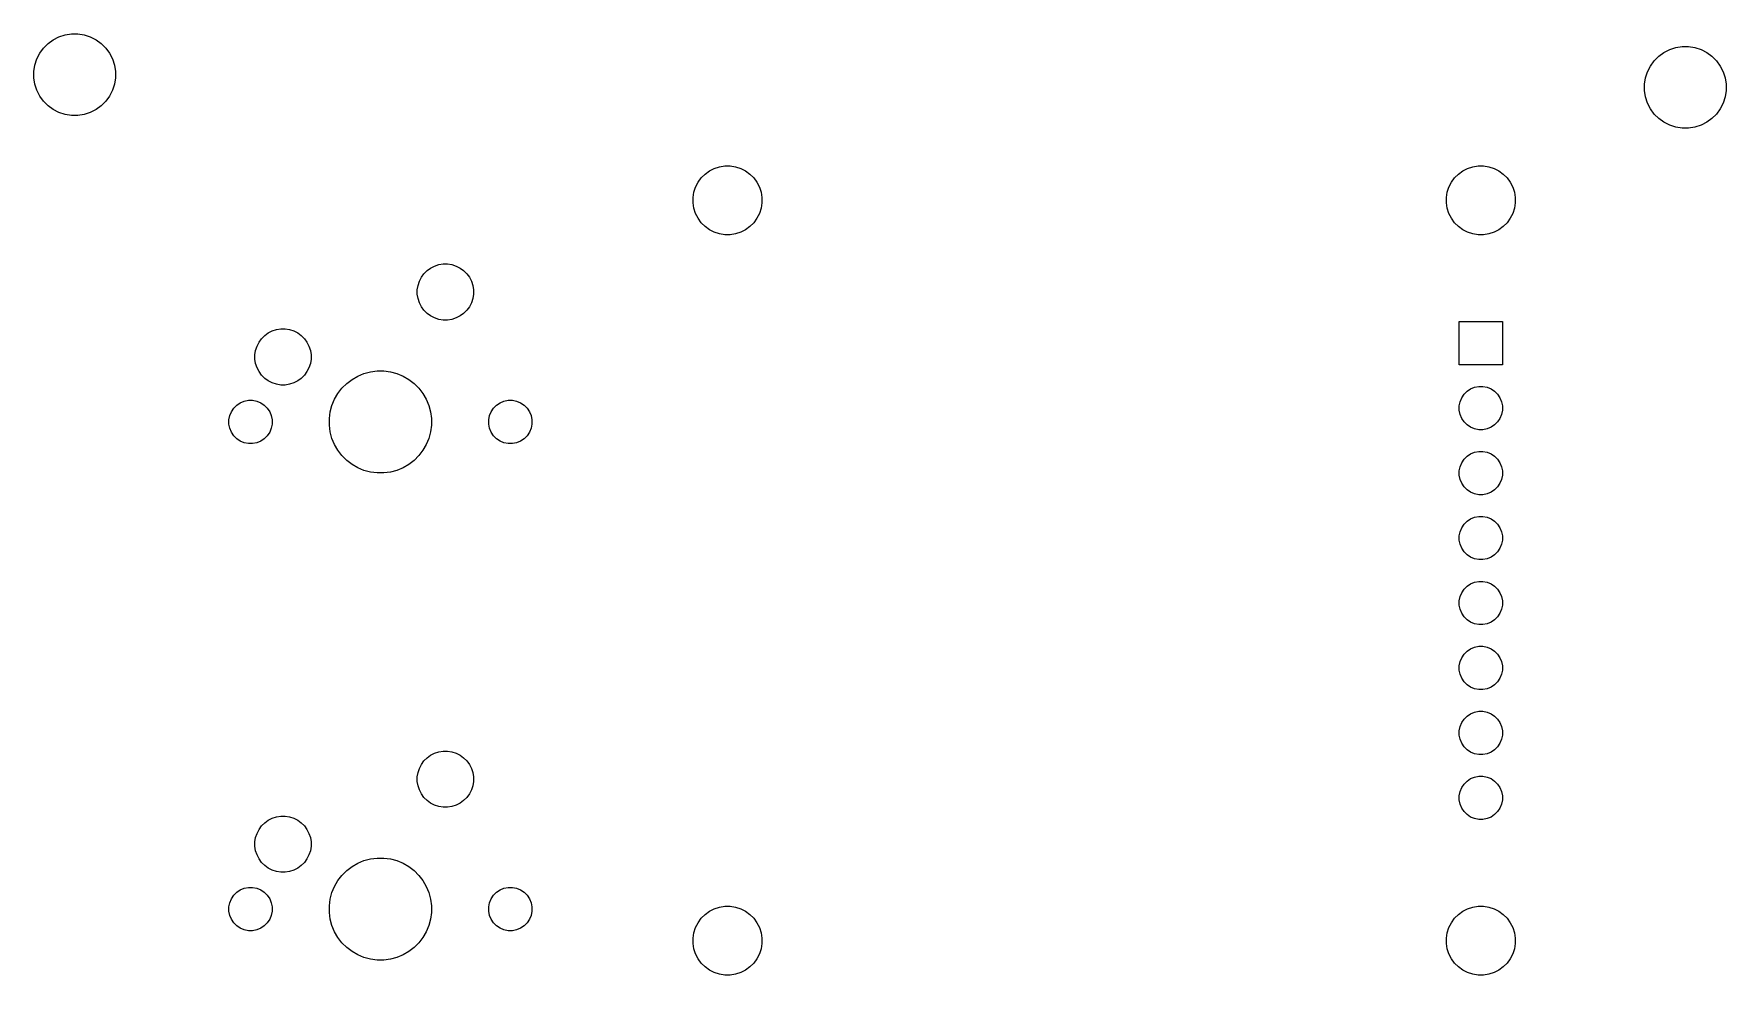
# Model space of a CAD drawing. Header units: millimetres. Extents: x 84.9 to 151.1, y -85.6 to -17.9.
# Drawn here: x 84.9 to 151.1, y -54.7 to -17.9 of the extents above; entities that cross this region are included whole.
import ezdxf

# ---------------------------------------------------------------- set-up
doc = ezdxf.new("R2010")
doc.units = ezdxf.units.MM
doc.layers.add('F.Mask', color=201, linetype='CONTINUOUS', true_color=0xd864ff)

msp = doc.modelspace()

# ---------------------------------------------------------------- linework, layer by layer
at = {"layer": 'F.Mask', "linetype": 'CONTINUOUS'}
for p, q in [((85.135776, -18.664002), (85.28335, -18.460883)), ((85.28335, -18.460883), (85.460883, -18.28335)), ((85.460883, -18.28335), (85.664002, -18.135776)), ((85.664002, -18.135776), (85.887707, -18.021793)), ((85.887707, -18.021793), (86.126487, -17.944208)), ((86.126487, -17.944208), (86.374465, -17.904932)), ((86.374465, -17.904932), (86.625535, -17.904932)), ((86.625535, -17.904932), (86.873513, -17.944208)), ((86.873513, -17.944208), (87.112293, -18.021793)), ((87.112293, -18.021793), (87.335998, -18.135776)), ((87.335998, -18.135776), (87.539117, -18.28335)), ((87.539117, -18.28335), (87.71665, -18.460883)), ((87.71665, -18.460883), (87.864224, -18.664002)), ((148.664002, -18.635776), (148.887707, -18.521793)), ((148.887707, -18.521793), (149.126487, -18.444208)), ((149.126487, -18.444208), (149.374465, -18.404932)), ((149.374465, -18.404932), (149.625535, -18.404932)), ((149.625535, -18.404932), (149.873513, -18.444208)), ((149.873513, -18.444208), (150.112293, -18.521793)), ((150.112293, -18.521793), (150.335998, -18.635776)), ((84.904932, -19.374465), (84.944208, -19.126487)), ((84.944208, -19.126487), (85.021793, -18.887707)), ((85.021793, -18.887707), (85.135776, -18.664002)), ((87.864224, -18.664002), (87.978207, -18.887707)), ((87.978207, -18.887707), (88.055792, -19.126487)), ((88.055792, -19.126487), (88.095068, -19.374465)), ((148.021793, -19.387707), (148.135776, -19.164002)), ((148.135776, -19.164002), (148.28335, -18.960883)), ((148.28335, -18.960883), (148.460883, -18.78335)), ((148.460883, -18.78335), (148.664002, -18.635776)), ((150.335998, -18.635776), (150.539117, -18.78335)), ((150.539117, -18.78335), (150.71665, -18.960883)), ((150.71665, -18.960883), (150.864224, -19.164002)), ((150.864224, -19.164002), (150.978207, -19.387707)), ((84.904932, -19.625535), (84.904932, -19.374465)), ((84.944208, -19.873513), (84.904932, -19.625535)), ((88.095068, -19.625535), (88.055792, -19.873513)), ((88.095068, -19.374465), (88.095068, -19.625535)), ((147.904932, -19.874465), (147.944208, -19.626487)), ((147.944208, -19.626487), (148.021793, -19.387707)), ((150.978207, -19.387707), (151.055792, -19.626487)), ((151.055792, -19.626487), (151.095068, -19.874465)), ((85.021793, -20.112293), (84.944208, -19.873513)), ((85.135776, -20.335998), (85.021793, -20.112293)), ((85.28335, -20.539117), (85.135776, -20.335998)), ((87.864224, -20.335998), (87.71665, -20.539117)), ((87.978207, -20.112293), (87.864224, -20.335998)), ((88.055792, -19.873513), (87.978207, -20.112293)), ((147.904932, -20.125535), (147.904932, -19.874465)), ((147.944208, -20.373513), (147.904932, -20.125535)), ((148.021793, -20.612293), (147.944208, -20.373513)), ((151.055792, -20.373513), (150.978207, -20.612293)), ((151.095068, -20.125535), (151.055792, -20.373513)), ((151.095068, -19.874465), (151.095068, -20.125535)), ((85.460883, -20.71665), (85.28335, -20.539117)), ((85.664002, -20.864224), (85.460883, -20.71665)), ((85.887707, -20.978207), (85.664002, -20.864224)), ((86.126487, -21.055792), (85.887707, -20.978207)), ((86.374465, -21.095068), (86.126487, -21.055792)), ((86.625535, -21.095068), (86.374465, -21.095068)), ((86.873513, -21.055792), (86.625535, -21.095068)), ((87.112293, -20.978207), (86.873513, -21.055792)), ((87.335998, -20.864224), (87.112293, -20.978207)), ((87.539117, -20.71665), (87.335998, -20.864224)), ((87.71665, -20.539117), (87.539117, -20.71665)), ((148.135776, -20.835998), (148.021793, -20.612293)), ((148.28335, -21.039117), (148.135776, -20.835998)), ((148.460883, -21.21665), (148.28335, -21.039117)), ((150.71665, -21.039117), (150.539117, -21.21665)), ((150.864224, -20.835998), (150.71665, -21.039117)), ((150.978207, -20.612293), (150.864224, -20.835998)), ((148.664002, -21.364224), (148.460883, -21.21665)), ((148.887707, -21.478207), (148.664002, -21.364224)), ((149.126487, -21.555792), (148.887707, -21.478207)), ((149.374465, -21.595068), (149.126487, -21.555792)), ((149.625535, -21.595068), (149.374465, -21.595068)), ((149.873513, -21.555792), (149.625535, -21.595068)), ((150.112293, -21.478207), (149.873513, -21.555792)), ((150.335998, -21.364224), (150.112293, -21.478207)), ((150.539117, -21.21665), (150.335998, -21.364224)), ((111.330627, -23.260936), (111.519377, -23.164763)), ((111.519377, -23.164763), (111.720849, -23.099301)), ((111.720849, -23.099301), (111.93008, -23.066162)), ((111.93008, -23.066162), (112.14192, -23.066162)), ((112.14192, -23.066162), (112.351151, -23.099301)), ((112.351151, -23.099301), (112.552623, -23.164763)), ((112.552623, -23.164763), (112.741373, -23.260936)), ((140.794627, -23.260936), (140.983377, -23.164763)), ((140.983377, -23.164763), (141.184849, -23.099301)), ((141.184849, -23.099301), (141.39408, -23.066162)), ((141.39408, -23.066162), (141.60592, -23.066162)), ((141.60592, -23.066162), (141.815151, -23.099301)), ((141.815151, -23.099301), (142.016623, -23.164763)), ((142.016623, -23.164763), (142.205373, -23.260936)), ((110.788763, -23.895377), (110.884936, -23.706627)), ((110.884936, -23.706627), (111.009452, -23.535245)), ((111.009452, -23.535245), (111.159245, -23.385452)), ((111.159245, -23.385452), (111.330627, -23.260936)), ((112.741373, -23.260936), (112.912755, -23.385452)), ((112.912755, -23.385452), (113.062548, -23.535245)), ((113.062548, -23.535245), (113.187064, -23.706627)), ((113.187064, -23.706627), (113.283237, -23.895377)), ((140.252763, -23.895377), (140.348936, -23.706627)), ((140.348936, -23.706627), (140.473452, -23.535245)), ((140.473452, -23.535245), (140.623245, -23.385452)), ((140.623245, -23.385452), (140.794627, -23.260936)), ((142.205373, -23.260936), (142.376755, -23.385452)), ((142.376755, -23.385452), (142.526548, -23.535245)), ((142.526548, -23.535245), (142.651064, -23.706627)), ((142.651064, -23.706627), (142.747237, -23.895377)), ((110.690162, -24.30608), (110.723301, -24.096849)), ((110.690162, -24.51792), (110.690162, -24.30608)), ((110.723301, -24.096849), (110.788763, -23.895377)), ((113.283237, -23.895377), (113.348699, -24.096849)), ((113.348699, -24.096849), (113.381838, -24.30608)), ((113.381838, -24.30608), (113.381838, -24.51792)), ((140.154162, -24.30608), (140.187301, -24.096849)), ((140.154162, -24.51792), (140.154162, -24.30608)), ((140.187301, -24.096849), (140.252763, -23.895377)), ((142.747237, -23.895377), (142.812699, -24.096849)), ((142.812699, -24.096849), (142.845838, -24.30608)), ((142.845838, -24.30608), (142.845838, -24.51792)), ((110.723301, -24.727151), (110.690162, -24.51792)), ((110.788763, -24.928623), (110.723301, -24.727151)), ((110.884936, -25.117373), (110.788763, -24.928623)), ((111.009452, -25.288755), (110.884936, -25.117373)), ((113.187064, -25.117373), (113.062548, -25.288755)), ((113.283237, -24.928623), (113.187064, -25.117373)), ((113.348699, -24.727151), (113.283237, -24.928623)), ((113.381838, -24.51792), (113.348699, -24.727151)), ((140.187301, -24.727151), (140.154162, -24.51792)), ((140.252763, -24.928623), (140.187301, -24.727151)), ((140.348936, -25.117373), (140.252763, -24.928623)), ((140.473452, -25.288755), (140.348936, -25.117373)), ((142.651064, -25.117373), (142.526548, -25.288755)), ((142.747237, -24.928623), (142.651064, -25.117373)), ((142.812699, -24.727151), (142.747237, -24.928623)), ((142.845838, -24.51792), (142.812699, -24.727151)), ((111.159245, -25.438548), (111.009452, -25.288755)), ((111.330627, -25.563064), (111.159245, -25.438548)), ((111.519377, -25.659237), (111.330627, -25.563064)), ((111.720849, -25.724699), (111.519377, -25.659237)), ((111.93008, -25.757838), (111.720849, -25.724699)), ((112.14192, -25.757838), (111.93008, -25.757838)), ((112.351151, -25.724699), (112.14192, -25.757838)), ((112.552623, -25.659237), (112.351151, -25.724699)), ((112.741373, -25.563064), (112.552623, -25.659237)), ((112.912755, -25.438548), (112.741373, -25.563064)), ((113.062548, -25.288755), (112.912755, -25.438548)), ((140.623245, -25.438548), (140.473452, -25.288755)), ((140.794627, -25.563064), (140.623245, -25.438548)), ((140.983377, -25.659237), (140.794627, -25.563064)), ((141.184849, -25.724699), (140.983377, -25.659237)), ((141.39408, -25.757838), (141.184849, -25.724699)), ((141.60592, -25.757838), (141.39408, -25.757838)), ((141.815151, -25.724699), (141.60592, -25.757838)), ((142.016623, -25.659237), (141.815151, -25.724699)), ((142.205373, -25.563064), (142.016623, -25.659237)), ((142.376755, -25.438548), (142.205373, -25.563064)), ((142.526548, -25.288755), (142.376755, -25.438548)), ((100.285607, -27.163553), (100.425252, -27.062096)), ((100.425252, -27.062096), (100.579048, -26.983733)), ((100.579048, -26.983733), (100.74321, -26.930393)), ((100.74321, -26.930393), (100.913695, -26.903391)), ((100.913695, -26.903391), (101.086305, -26.903391)), ((101.086305, -26.903391), (101.25679, -26.930393)), ((101.25679, -26.930393), (101.420952, -26.983733)), ((101.420952, -26.983733), (101.574748, -27.062096)), ((101.574748, -27.062096), (101.714393, -27.163553)), ((99.903391, -27.913695), (99.930393, -27.74321)), ((99.930393, -27.74321), (99.983733, -27.579048)), ((99.983733, -27.579048), (100.062096, -27.425252)), ((100.062096, -27.425252), (100.163553, -27.285607)), ((100.163553, -27.285607), (100.285607, -27.163553)), ((101.714393, -27.163553), (101.836447, -27.285607)), ((101.836447, -27.285607), (101.937904, -27.425252)), ((101.937904, -27.425252), (102.016267, -27.579048)), ((102.016267, -27.579048), (102.069607, -27.74321)), ((102.069607, -27.74321), (102.096609, -27.913695)), ((99.903391, -28.086305), (99.903391, -27.913695)), ((99.930393, -28.25679), (99.903391, -28.086305)), ((99.983733, -28.420952), (99.930393, -28.25679)), ((100.062096, -28.574748), (99.983733, -28.420952)), ((102.016267, -28.420952), (101.937904, -28.574748)), ((102.069607, -28.25679), (102.016267, -28.420952)), ((102.096609, -28.086305), (102.069607, -28.25679)), ((102.096609, -27.913695), (102.096609, -28.086305)), ((100.163553, -28.714393), (100.062096, -28.574748)), ((100.285607, -28.836447), (100.163553, -28.714393)), ((100.425252, -28.937904), (100.285607, -28.836447)), ((100.579048, -29.016267), (100.425252, -28.937904)), ((100.74321, -29.069607), (100.579048, -29.016267)), ((100.913695, -29.096609), (100.74321, -29.069607)), ((101.086305, -29.096609), (100.913695, -29.096609)), ((101.25679, -29.069607), (101.086305, -29.096609)), ((101.420952, -29.016267), (101.25679, -29.069607)), ((101.574748, -28.937904), (101.420952, -29.016267)), ((101.714393, -28.836447), (101.574748, -28.937904)), ((101.836447, -28.714393), (101.714393, -28.836447)), ((101.937904, -28.574748), (101.836447, -28.714393)), ((93.813553, -29.825607), (93.935607, -29.703553)), ((93.935607, -29.703553), (94.075252, -29.602096)), ((94.075252, -29.602096), (94.229048, -29.523733)), ((94.229048, -29.523733), (94.39321, -29.470393)), ((94.39321, -29.470393), (94.563695, -29.443391)), ((94.563695, -29.443391), (94.736305, -29.443391)), ((94.736305, -29.443391), (94.90679, -29.470393)), ((94.90679, -29.470393), (95.070952, -29.523733)), ((95.070952, -29.523733), (95.224748, -29.602096)), ((95.224748, -29.602096), (95.364393, -29.703553)), ((95.364393, -29.703553), (95.486447, -29.825607)), ((140.65, -30.85), (140.65, -29.15)), ((140.65, -29.15), (142.35, -29.15)), ((142.35, -29.15), (142.35, -30.85)), ((93.553391, -30.453695), (93.580393, -30.28321)), ((93.580393, -30.28321), (93.633733, -30.119048)), ((93.633733, -30.119048), (93.712096, -29.965252)), ((93.712096, -29.965252), (93.813553, -29.825607)), ((95.486447, -29.825607), (95.587904, -29.965252)), ((95.587904, -29.965252), (95.666267, -30.119048)), ((95.666267, -30.119048), (95.719607, -30.28321)), ((95.719607, -30.28321), (95.746609, -30.453695)), ((93.553391, -30.626305), (93.553391, -30.453695)), ((93.580393, -30.79679), (93.553391, -30.626305)), ((93.633733, -30.960952), (93.580393, -30.79679)), ((93.712096, -31.114748), (93.633733, -30.960952)), ((95.666267, -30.960952), (95.587904, -31.114748)), ((95.719607, -30.79679), (95.666267, -30.960952)), ((95.746609, -30.626305), (95.719607, -30.79679)), ((95.746609, -30.453695), (95.746609, -30.626305)), ((98.069819, -31.118429), (98.329194, -31.084282)), ((98.329194, -31.084282), (98.590806, -31.084282)), ((98.590806, -31.084282), (98.850181, -31.118429)), ((142.35, -30.85), (140.65, -30.85)), ((93.813553, -31.254393), (93.712096, -31.114748)), ((93.935607, -31.376447), (93.813553, -31.254393)), ((94.075252, -31.477904), (93.935607, -31.376447)), ((94.229048, -31.556267), (94.075252, -31.477904)), ((94.39321, -31.609607), (94.229048, -31.556267)), ((94.563695, -31.636609), (94.39321, -31.609607)), ((94.736305, -31.636609), (94.563695, -31.636609)), ((94.90679, -31.609607), (94.736305, -31.636609)), ((95.070952, -31.556267), (94.90679, -31.609607)), ((95.224748, -31.477904), (95.070952, -31.556267)), ((95.364393, -31.376447), (95.224748, -31.477904)), ((95.486447, -31.254393), (95.364393, -31.376447)), ((95.587904, -31.114748), (95.486447, -31.254393)), ((96.797061, -31.96886), (96.95632, -31.761308)), ((96.95632, -31.761308), (97.141308, -31.57632)), ((97.141308, -31.57632), (97.34886, -31.417061)), ((97.34886, -31.417061), (97.575423, -31.286255)), ((97.575423, -31.286255), (97.817121, -31.18614)), ((97.817121, -31.18614), (98.069819, -31.118429)), ((98.850181, -31.118429), (99.102879, -31.18614)), ((99.102879, -31.18614), (99.344577, -31.286255)), ((99.344577, -31.286255), (99.57114, -31.417061)), ((99.57114, -31.417061), (99.778692, -31.57632)), ((99.778692, -31.57632), (99.96368, -31.761308)), ((99.96368, -31.761308), (100.122939, -31.96886)), ((141.099313, -31.790367), (141.253258, -31.726601)), ((141.253258, -31.726601), (141.416685, -31.694093)), ((141.416685, -31.694093), (141.583315, -31.694093)), ((141.583315, -31.694093), (141.746742, -31.726601)), ((141.746742, -31.726601), (141.900687, -31.790367)), ((92.722941, -32.540766), (92.840766, -32.422941)), ((92.840766, -32.422941), (92.979313, -32.330367)), ((92.979313, -32.330367), (93.133258, -32.266601)), ((93.133258, -32.266601), (93.296685, -32.234093)), ((93.296685, -32.234093), (93.463315, -32.234093)), ((93.463315, -32.234093), (93.626742, -32.266601)), ((93.626742, -32.266601), (93.780687, -32.330367)), ((93.780687, -32.330367), (93.919234, -32.422941)), ((93.919234, -32.422941), (94.037059, -32.540766)), ((96.56614, -32.437121), (96.666255, -32.195423)), ((96.666255, -32.195423), (96.797061, -31.96886)), ((100.122939, -31.96886), (100.253745, -32.195423)), ((100.253745, -32.195423), (100.35386, -32.437121)), ((102.882941, -32.540766), (103.000766, -32.422941)), ((103.000766, -32.422941), (103.139313, -32.330367)), ((103.139313, -32.330367), (103.293258, -32.266601)), ((103.293258, -32.266601), (103.456685, -32.234093)), ((103.456685, -32.234093), (103.623315, -32.234093)), ((103.623315, -32.234093), (103.786742, -32.266601)), ((103.786742, -32.266601), (103.940687, -32.330367)), ((103.940687, -32.330367), (104.079234, -32.422941)), ((104.079234, -32.422941), (104.197059, -32.540766)), ((140.654093, -32.456685), (140.686601, -32.293258)), ((140.686601, -32.293258), (140.750367, -32.139313)), ((140.750367, -32.139313), (140.842941, -32.000766)), ((140.842941, -32.000766), (140.960766, -31.882941)), ((140.960766, -31.882941), (141.099313, -31.790367)), ((141.900687, -31.790367), (142.039234, -31.882941)), ((142.039234, -31.882941), (142.157059, -32.000766)), ((142.157059, -32.000766), (142.249633, -32.139313)), ((142.249633, -32.139313), (142.313399, -32.293258)), ((142.313399, -32.293258), (142.345907, -32.456685)), ((92.534093, -32.996685), (92.566601, -32.833258)), ((92.534093, -33.163315), (92.534093, -32.996685)), ((92.566601, -32.833258), (92.630367, -32.679313)), ((92.630367, -32.679313), (92.722941, -32.540766)), ((94.037059, -32.540766), (94.129633, -32.679313)), ((94.129633, -32.679313), (94.193399, -32.833258)), ((94.193399, -32.833258), (94.225907, -32.996685)), ((94.225907, -32.996685), (94.225907, -33.163315)), ((96.464282, -32.949194), (96.498429, -32.689819)), ((96.464282, -33.210806), (96.464282, -32.949194)), ((96.498429, -32.689819), (96.56614, -32.437121)), ((100.35386, -32.437121), (100.421571, -32.689819)), ((100.421571, -32.689819), (100.455718, -32.949194)), ((100.455718, -32.949194), (100.455718, -33.210806)), ((102.694093, -32.996685), (102.726601, -32.833258)), ((102.694093, -33.163315), (102.694093, -32.996685)), ((102.726601, -32.833258), (102.790367, -32.679313)), ((102.790367, -32.679313), (102.882941, -32.540766)), ((104.197059, -32.540766), (104.289633, -32.679313)), ((104.289633, -32.679313), (104.353399, -32.833258)), ((104.353399, -32.833258), (104.385907, -32.996685)), ((104.385907, -32.996685), (104.385907, -33.163315)), ((140.654093, -32.623315), (140.654093, -32.456685)), ((140.686601, -32.786742), (140.654093, -32.623315)), ((140.750367, -32.940687), (140.686601, -32.786742)), ((140.842941, -33.079234), (140.750367, -32.940687)), ((140.960766, -33.197059), (140.842941, -33.079234)), ((142.157059, -33.079234), (142.039234, -33.197059)), ((142.249633, -32.940687), (142.157059, -33.079234)), ((142.313399, -32.786742), (142.249633, -32.940687)), ((142.345907, -32.623315), (142.313399, -32.786742)), ((142.345907, -32.456685), (142.345907, -32.623315)), ((92.566601, -33.326742), (92.534093, -33.163315)), ((92.630367, -33.480687), (92.566601, -33.326742)), ((92.722941, -33.619234), (92.630367, -33.480687)), ((92.840766, -33.737059), (92.722941, -33.619234)), ((92.979313, -33.829633), (92.840766, -33.737059)), ((93.919234, -33.737059), (93.780687, -33.829633)), ((94.037059, -33.619234), (93.919234, -33.737059)), ((94.129633, -33.480687), (94.037059, -33.619234)), ((94.193399, -33.326742), (94.129633, -33.480687)), ((94.225907, -33.163315), (94.193399, -33.326742)), ((96.498429, -33.470181), (96.464282, -33.210806)), ((96.56614, -33.722879), (96.498429, -33.470181)), ((96.666255, -33.964577), (96.56614, -33.722879)), ((100.35386, -33.722879), (100.253745, -33.964577)), ((100.421571, -33.470181), (100.35386, -33.722879)), ((100.455718, -33.210806), (100.421571, -33.470181)), ((102.726601, -33.326742), (102.694093, -33.163315)), ((102.790367, -33.480687), (102.726601, -33.326742)), ((102.882941, -33.619234), (102.790367, -33.480687)), ((103.000766, -33.737059), (102.882941, -33.619234)), ((103.139313, -33.829633), (103.000766, -33.737059)), ((104.079234, -33.737059), (103.940687, -33.829633)), ((104.197059, -33.619234), (104.079234, -33.737059)), ((104.289633, -33.480687), (104.197059, -33.619234)), ((104.353399, -33.326742), (104.289633, -33.480687)), ((104.385907, -33.163315), (104.353399, -33.326742)), ((141.099313, -33.289633), (140.960766, -33.197059)), ((141.253258, -33.353399), (141.099313, -33.289633)), ((141.416685, -33.385907), (141.253258, -33.353399)), ((141.583315, -33.385907), (141.416685, -33.385907)), ((141.746742, -33.353399), (141.583315, -33.385907)), ((141.900687, -33.289633), (141.746742, -33.353399)), ((142.039234, -33.197059), (141.900687, -33.289633)), ((93.133258, -33.893399), (92.979313, -33.829633)), ((93.296685, -33.925907), (93.133258, -33.893399)), ((93.463315, -33.925907), (93.296685, -33.925907)), ((93.626742, -33.893399), (93.463315, -33.925907)), ((93.780687, -33.829633), (93.626742, -33.893399)), ((96.797061, -34.19114), (96.666255, -33.964577)), ((96.95632, -34.398692), (96.797061, -34.19114)), ((97.141308, -34.58368), (96.95632, -34.398692)), ((99.96368, -34.398692), (99.778692, -34.58368)), ((100.122939, -34.19114), (99.96368, -34.398692)), ((100.253745, -33.964577), (100.122939, -34.19114)), ((103.293258, -33.893399), (103.139313, -33.829633)), ((103.456685, -33.925907), (103.293258, -33.893399)), ((103.623315, -33.925907), (103.456685, -33.925907)), ((103.786742, -33.893399), (103.623315, -33.925907)), ((103.940687, -33.829633), (103.786742, -33.893399)), ((140.960766, -34.422941), (141.099313, -34.330367)), ((141.099313, -34.330367), (141.253258, -34.266601)), ((141.253258, -34.266601), (141.416685, -34.234093)), ((141.416685, -34.234093), (141.583315, -34.234093)), ((141.583315, -34.234093), (141.746742, -34.266601)), ((141.746742, -34.266601), (141.900687, -34.330367)), ((141.900687, -34.330367), (142.039234, -34.422941)), ((97.34886, -34.742939), (97.141308, -34.58368)), ((97.575423, -34.873745), (97.34886, -34.742939)), ((97.817121, -34.97386), (97.575423, -34.873745)), ((98.069819, -35.041571), (97.817121, -34.97386)), ((98.329194, -35.075718), (98.069819, -35.041571)), ((98.590806, -35.075718), (98.329194, -35.075718)), ((98.850181, -35.041571), (98.590806, -35.075718)), ((99.102879, -34.97386), (98.850181, -35.041571)), ((99.344577, -34.873745), (99.102879, -34.97386)), ((99.57114, -34.742939), (99.344577, -34.873745)), ((99.778692, -34.58368), (99.57114, -34.742939)), ((140.654093, -34.996685), (140.686601, -34.833258)), ((140.654093, -35.163315), (140.654093, -34.996685)), ((140.686601, -34.833258), (140.750367, -34.679313)), ((140.750367, -34.679313), (140.842941, -34.540766)), ((140.842941, -34.540766), (140.960766, -34.422941)), ((142.039234, -34.422941), (142.157059, -34.540766)), ((142.157059, -34.540766), (142.249633, -34.679313)), ((142.249633, -34.679313), (142.313399, -34.833258)), ((142.313399, -34.833258), (142.345907, -34.996685)), ((142.345907, -34.996685), (142.345907, -35.163315)), ((140.686601, -35.326742), (140.654093, -35.163315)), ((140.750367, -35.480687), (140.686601, -35.326742)), ((140.842941, -35.619234), (140.750367, -35.480687)), ((140.960766, -35.737059), (140.842941, -35.619234)), ((141.099313, -35.829633), (140.960766, -35.737059)), ((142.039234, -35.737059), (141.900687, -35.829633)), ((142.157059, -35.619234), (142.039234, -35.737059)), ((142.249633, -35.480687), (142.157059, -35.619234)), ((142.313399, -35.326742), (142.249633, -35.480687)), ((142.345907, -35.163315), (142.313399, -35.326742)), ((141.253258, -35.893399), (141.099313, -35.829633)), ((141.416685, -35.925907), (141.253258, -35.893399)), ((141.583315, -35.925907), (141.416685, -35.925907)), ((141.746742, -35.893399), (141.583315, -35.925907)), ((141.900687, -35.829633), (141.746742, -35.893399)), ((140.842941, -37.080766), (140.960766, -36.962941)), ((140.960766, -36.962941), (141.099313, -36.870367)), ((141.099313, -36.870367), (141.253258, -36.806601)), ((141.253258, -36.806601), (141.416685, -36.774093)), ((141.416685, -36.774093), (141.583315, -36.774093)), ((141.583315, -36.774093), (141.746742, -36.806601)), ((141.746742, -36.806601), (141.900687, -36.870367)), ((141.900687, -36.870367), (142.039234, -36.962941)), ((142.039234, -36.962941), (142.157059, -37.080766)), ((140.654093, -37.536685), (140.686601, -37.373258)), ((140.654093, -37.703315), (140.654093, -37.536685)), ((140.686601, -37.866742), (140.654093, -37.703315)), ((140.686601, -37.373258), (140.750367, -37.219313)), ((140.750367, -37.219313), (140.842941, -37.080766)), ((142.157059, -37.080766), (142.249633, -37.219313)), ((142.249633, -37.219313), (142.313399, -37.373258)), ((142.313399, -37.373258), (142.345907, -37.536685)), ((142.345907, -37.703315), (142.313399, -37.866742)), ((142.345907, -37.536685), (142.345907, -37.703315)), ((140.750367, -38.020687), (140.686601, -37.866742)), ((140.842941, -38.159234), (140.750367, -38.020687)), ((140.960766, -38.277059), (140.842941, -38.159234)), ((141.099313, -38.369633), (140.960766, -38.277059)), ((141.253258, -38.433399), (141.099313, -38.369633)), ((141.900687, -38.369633), (141.746742, -38.433399)), ((142.039234, -38.277059), (141.900687, -38.369633)), ((142.157059, -38.159234), (142.039234, -38.277059)), ((142.249633, -38.020687), (142.157059, -38.159234)), ((142.313399, -37.866742), (142.249633, -38.020687)), ((141.416685, -38.465907), (141.253258, -38.433399)), ((141.583315, -38.465907), (141.416685, -38.465907)), ((141.746742, -38.433399), (141.583315, -38.465907)), ((140.750367, -39.759313), (140.842941, -39.620766)), ((140.842941, -39.620766), (140.960766, -39.502941)), ((140.960766, -39.502941), (141.099313, -39.410367)), ((141.099313, -39.410367), (141.253258, -39.346601)), ((141.253258, -39.346601), (141.416685, -39.314093)), ((141.416685, -39.314093), (141.583315, -39.314093)), ((141.583315, -39.314093), (141.746742, -39.346601)), ((141.746742, -39.346601), (141.900687, -39.410367)), ((141.900687, -39.410367), (142.039234, -39.502941)), ((142.039234, -39.502941), (142.157059, -39.620766)), ((142.157059, -39.620766), (142.249633, -39.759313)), ((140.654093, -40.076685), (140.686601, -39.913258)), ((140.654093, -40.243315), (140.654093, -40.076685)), ((140.686601, -40.406742), (140.654093, -40.243315)), ((140.686601, -39.913258), (140.750367, -39.759313)), ((142.249633, -39.759313), (142.313399, -39.913258)), ((142.313399, -39.913258), (142.345907, -40.076685)), ((142.345907, -40.243315), (142.313399, -40.406742)), ((142.345907, -40.076685), (142.345907, -40.243315)), ((140.750367, -40.560687), (140.686601, -40.406742)), ((140.842941, -40.699234), (140.750367, -40.560687)), ((140.960766, -40.817059), (140.842941, -40.699234)), ((141.099313, -40.909633), (140.960766, -40.817059)), ((141.253258, -40.973399), (141.099313, -40.909633)), ((141.416685, -41.005907), (141.253258, -40.973399)), ((141.583315, -41.005907), (141.416685, -41.005907)), ((141.746742, -40.973399), (141.583315, -41.005907)), ((141.900687, -40.909633), (141.746742, -40.973399)), ((142.039234, -40.817059), (141.900687, -40.909633)), ((142.157059, -40.699234), (142.039234, -40.817059)), ((142.249633, -40.560687), (142.157059, -40.699234)), ((142.313399, -40.406742), (142.249633, -40.560687)), ((140.686601, -42.453258), (140.750367, -42.299313)), ((140.750367, -42.299313), (140.842941, -42.160766)), ((140.842941, -42.160766), (140.960766, -42.042941)), ((140.960766, -42.042941), (141.099313, -41.950367)), ((141.099313, -41.950367), (141.253258, -41.886601)), ((141.253258, -41.886601), (141.416685, -41.854093)), ((141.416685, -41.854093), (141.583315, -41.854093)), ((141.583315, -41.854093), (141.746742, -41.886601)), ((141.746742, -41.886601), (141.900687, -41.950367)), ((141.900687, -41.950367), (142.039234, -42.042941)), ((142.039234, -42.042941), (142.157059, -42.160766)), ((142.157059, -42.160766), (142.249633, -42.299313)), ((142.249633, -42.299313), (142.313399, -42.453258)), ((140.654093, -42.616685), (140.686601, -42.453258)), ((140.654093, -42.783315), (140.654093, -42.616685)), ((140.686601, -42.946742), (140.654093, -42.783315)), ((140.750367, -43.100687), (140.686601, -42.946742)), ((142.313399, -42.946742), (142.249633, -43.100687)), ((142.313399, -42.453258), (142.345907, -42.616685)), ((142.345907, -42.783315), (142.313399, -42.946742)), ((142.345907, -42.616685), (142.345907, -42.783315)), ((140.842941, -43.239234), (140.750367, -43.100687)), ((140.960766, -43.357059), (140.842941, -43.239234)), ((141.099313, -43.449633), (140.960766, -43.357059)), ((141.253258, -43.513399), (141.099313, -43.449633)), ((141.416685, -43.545907), (141.253258, -43.513399)), ((141.583315, -43.545907), (141.416685, -43.545907)), ((141.746742, -43.513399), (141.583315, -43.545907)), ((141.900687, -43.449633), (141.746742, -43.513399)), ((142.039234, -43.357059), (141.900687, -43.449633)), ((142.157059, -43.239234), (142.039234, -43.357059)), ((142.249633, -43.100687), (142.157059, -43.239234)), ((140.654093, -45.156685), (140.686601, -44.993258)), ((140.686601, -44.993258), (140.750367, -44.839313)), ((140.750367, -44.839313), (140.842941, -44.700766)), ((140.842941, -44.700766), (140.960766, -44.582941)), ((140.960766, -44.582941), (141.099313, -44.490367)), ((141.099313, -44.490367), (141.253258, -44.426601)), ((141.253258, -44.426601), (141.416685, -44.394093)), ((141.416685, -44.394093), (141.583315, -44.394093)), ((141.583315, -44.394093), (141.746742, -44.426601)), ((141.746742, -44.426601), (141.900687, -44.490367)), ((141.900687, -44.490367), (142.039234, -44.582941)), ((142.039234, -44.582941), (142.157059, -44.700766)), ((142.157059, -44.700766), (142.249633, -44.839313)), ((142.249633, -44.839313), (142.313399, -44.993258)), ((142.313399, -44.993258), (142.345907, -45.156685)), ((140.654093, -45.323315), (140.654093, -45.156685)), ((140.686601, -45.486742), (140.654093, -45.323315)), ((140.750367, -45.640687), (140.686601, -45.486742)), ((140.842941, -45.779234), (140.750367, -45.640687)), ((142.249633, -45.640687), (142.157059, -45.779234)), ((142.313399, -45.486742), (142.249633, -45.640687)), ((142.345907, -45.323315), (142.313399, -45.486742)), ((142.345907, -45.156685), (142.345907, -45.323315)), ((100.163553, -46.335607), (100.285607, -46.213553)), ((100.285607, -46.213553), (100.425252, -46.112096)), ((100.425252, -46.112096), (100.579048, -46.033733)), ((100.579048, -46.033733), (100.74321, -45.980393)), ((100.74321, -45.980393), (100.913695, -45.953391)), ((100.913695, -45.953391), (101.086305, -45.953391)), ((101.086305, -45.953391), (101.25679, -45.980393)), ((101.25679, -45.980393), (101.420952, -46.033733)), ((101.420952, -46.033733), (101.574748, -46.112096)), ((101.574748, -46.112096), (101.714393, -46.213553)), ((101.714393, -46.213553), (101.836447, -46.335607)), ((140.960766, -45.897059), (140.842941, -45.779234)), ((141.099313, -45.989633), (140.960766, -45.897059)), ((141.253258, -46.053399), (141.099313, -45.989633)), ((141.416685, -46.085907), (141.253258, -46.053399)), ((141.583315, -46.085907), (141.416685, -46.085907)), ((141.746742, -46.053399), (141.583315, -46.085907)), ((141.900687, -45.989633), (141.746742, -46.053399)), ((142.039234, -45.897059), (141.900687, -45.989633)), ((142.157059, -45.779234), (142.039234, -45.897059)), ((99.903391, -46.963695), (99.930393, -46.79321)), ((99.903391, -47.136305), (99.903391, -46.963695)), ((99.930393, -46.79321), (99.983733, -46.629048)), ((99.983733, -46.629048), (100.062096, -46.475252)), ((100.062096, -46.475252), (100.163553, -46.335607)), ((101.836447, -46.335607), (101.937904, -46.475252)), ((101.937904, -46.475252), (102.016267, -46.629048)), ((102.016267, -46.629048), (102.069607, -46.79321)), ((102.069607, -46.79321), (102.096609, -46.963695)), ((102.096609, -46.963695), (102.096609, -47.136305)), ((141.099313, -47.030367), (141.253258, -46.966601)), ((141.253258, -46.966601), (141.416685, -46.934093)), ((141.416685, -46.934093), (141.583315, -46.934093)), ((141.583315, -46.934093), (141.746742, -46.966601)), ((141.746742, -46.966601), (141.900687, -47.030367)), ((99.930393, -47.30679), (99.903391, -47.136305)), ((99.983733, -47.470952), (99.930393, -47.30679)), ((100.062096, -47.624748), (99.983733, -47.470952)), ((100.163553, -47.764393), (100.062096, -47.624748)), ((101.937904, -47.624748), (101.836447, -47.764393)), ((102.016267, -47.470952), (101.937904, -47.624748)), ((102.069607, -47.30679), (102.016267, -47.470952)), ((102.096609, -47.136305), (102.069607, -47.30679)), ((140.654093, -47.696685), (140.686601, -47.533258)), ((140.686601, -47.533258), (140.750367, -47.379313)), ((140.750367, -47.379313), (140.842941, -47.240766)), ((140.842941, -47.240766), (140.960766, -47.122941)), ((140.960766, -47.122941), (141.099313, -47.030367)), ((141.900687, -47.030367), (142.039234, -47.122941)), ((142.039234, -47.122941), (142.157059, -47.240766)), ((142.157059, -47.240766), (142.249633, -47.379313)), ((142.249633, -47.379313), (142.313399, -47.533258)), ((142.313399, -47.533258), (142.345907, -47.696685)), ((100.285607, -47.886447), (100.163553, -47.764393)), ((100.425252, -47.987904), (100.285607, -47.886447)), ((100.579048, -48.066267), (100.425252, -47.987904)), ((100.74321, -48.119607), (100.579048, -48.066267)), ((100.913695, -48.146609), (100.74321, -48.119607)), ((101.086305, -48.146609), (100.913695, -48.146609)), ((101.25679, -48.119607), (101.086305, -48.146609)), ((101.420952, -48.066267), (101.25679, -48.119607)), ((101.574748, -47.987904), (101.420952, -48.066267)), ((101.714393, -47.886447), (101.574748, -47.987904)), ((101.836447, -47.764393), (101.714393, -47.886447)), ((140.654093, -47.863315), (140.654093, -47.696685)), ((140.686601, -48.026742), (140.654093, -47.863315)), ((140.750367, -48.180687), (140.686601, -48.026742)), ((140.842941, -48.319234), (140.750367, -48.180687)), ((142.249633, -48.180687), (142.157059, -48.319234)), ((142.313399, -48.026742), (142.249633, -48.180687)), ((142.345907, -47.863315), (142.313399, -48.026742)), ((142.345907, -47.696685), (142.345907, -47.863315)), ((93.712096, -49.015252), (93.813553, -48.875607)), ((93.813553, -48.875607), (93.935607, -48.753553)), ((93.935607, -48.753553), (94.075252, -48.652096)), ((94.075252, -48.652096), (94.229048, -48.573733)), ((94.229048, -48.573733), (94.39321, -48.520393)), ((94.39321, -48.520393), (94.563695, -48.493391)), ((94.563695, -48.493391), (94.736305, -48.493391)), ((94.736305, -48.493391), (94.90679, -48.520393)), ((94.90679, -48.520393), (95.070952, -48.573733)), ((95.070952, -48.573733), (95.224748, -48.652096)), ((95.224748, -48.652096), (95.364393, -48.753553)), ((95.364393, -48.753553), (95.486447, -48.875607)), ((95.486447, -48.875607), (95.587904, -49.015252)), ((140.960766, -48.437059), (140.842941, -48.319234)), ((141.099313, -48.529633), (140.960766, -48.437059)), ((141.253258, -48.593399), (141.099313, -48.529633)), ((141.416685, -48.625907), (141.253258, -48.593399)), ((141.583315, -48.625907), (141.416685, -48.625907)), ((141.746742, -48.593399), (141.583315, -48.625907)), ((141.900687, -48.529633), (141.746742, -48.593399)), ((142.039234, -48.437059), (141.900687, -48.529633)), ((142.157059, -48.319234), (142.039234, -48.437059)), ((93.553391, -49.503695), (93.580393, -49.33321)), ((93.553391, -49.676305), (93.553391, -49.503695)), ((93.580393, -49.33321), (93.633733, -49.169048)), ((93.633733, -49.169048), (93.712096, -49.015252)), ((95.587904, -49.015252), (95.666267, -49.169048)), ((95.666267, -49.169048), (95.719607, -49.33321)), ((95.719607, -49.33321), (95.746609, -49.503695)), ((95.746609, -49.503695), (95.746609, -49.676305)), ((93.580393, -49.84679), (93.553391, -49.676305)), ((93.633733, -50.010952), (93.580393, -49.84679)), ((93.712096, -50.164748), (93.633733, -50.010952)), ((93.813553, -50.304393), (93.712096, -50.164748)), ((93.935607, -50.426447), (93.813553, -50.304393)), ((95.486447, -50.304393), (95.364393, -50.426447)), ((95.587904, -50.164748), (95.486447, -50.304393)), ((95.666267, -50.010952), (95.587904, -50.164748)), ((95.719607, -49.84679), (95.666267, -50.010952)), ((95.746609, -49.676305), (95.719607, -49.84679)), ((97.575423, -50.336255), (97.817121, -50.23614)), ((97.817121, -50.23614), (98.069819, -50.168429)), ((98.069819, -50.168429), (98.329194, -50.134282)), ((98.329194, -50.134282), (98.590806, -50.134282)), ((98.590806, -50.134282), (98.850181, -50.168429)), ((98.850181, -50.168429), (99.102879, -50.23614)), ((99.102879, -50.23614), (99.344577, -50.336255)), ((94.075252, -50.527904), (93.935607, -50.426447)), ((94.229048, -50.606267), (94.075252, -50.527904)), ((94.39321, -50.659607), (94.229048, -50.606267)), ((94.563695, -50.686609), (94.39321, -50.659607)), ((94.736305, -50.686609), (94.563695, -50.686609)), ((94.90679, -50.659607), (94.736305, -50.686609)), ((95.070952, -50.606267), (94.90679, -50.659607)), ((95.224748, -50.527904), (95.070952, -50.606267)), ((95.364393, -50.426447), (95.224748, -50.527904)), ((96.797061, -51.01886), (96.95632, -50.811308)), ((96.95632, -50.811308), (97.141308, -50.62632)), ((97.141308, -50.62632), (97.34886, -50.467061)), ((97.34886, -50.467061), (97.575423, -50.336255)), ((99.344577, -50.336255), (99.57114, -50.467061)), ((99.57114, -50.467061), (99.778692, -50.62632)), ((99.778692, -50.62632), (99.96368, -50.811308)), ((99.96368, -50.811308), (100.122939, -51.01886)), ((92.630367, -51.729313), (92.722941, -51.590766)), ((92.722941, -51.590766), (92.840766, -51.472941)), ((92.840766, -51.472941), (92.979313, -51.380367)), ((92.979313, -51.380367), (93.133258, -51.316601)), ((93.133258, -51.316601), (93.296685, -51.284093)), ((93.296685, -51.284093), (93.463315, -51.284093)), ((93.463315, -51.284093), (93.626742, -51.316601)), ((93.626742, -51.316601), (93.780687, -51.380367)), ((93.780687, -51.380367), (93.919234, -51.472941)), ((93.919234, -51.472941), (94.037059, -51.590766)), ((94.037059, -51.590766), (94.129633, -51.729313)), ((96.498429, -51.739819), (96.56614, -51.487121)), ((96.56614, -51.487121), (96.666255, -51.245423)), ((96.666255, -51.245423), (96.797061, -51.01886)), ((100.122939, -51.01886), (100.253745, -51.245423)), ((100.253745, -51.245423), (100.35386, -51.487121)), ((100.35386, -51.487121), (100.421571, -51.739819)), ((102.790367, -51.729313), (102.882941, -51.590766)), ((102.882941, -51.590766), (103.000766, -51.472941)), ((103.000766, -51.472941), (103.139313, -51.380367)), ((103.139313, -51.380367), (103.293258, -51.316601)), ((103.293258, -51.316601), (103.456685, -51.284093)), ((103.456685, -51.284093), (103.623315, -51.284093)), ((103.623315, -51.284093), (103.786742, -51.316601)), ((103.786742, -51.316601), (103.940687, -51.380367)), ((103.940687, -51.380367), (104.079234, -51.472941)), ((104.079234, -51.472941), (104.197059, -51.590766)), ((104.197059, -51.590766), (104.289633, -51.729313)), ((92.534093, -52.046685), (92.566601, -51.883258)), ((92.534093, -52.213315), (92.534093, -52.046685)), ((92.566601, -52.376742), (92.534093, -52.213315)), ((92.566601, -51.883258), (92.630367, -51.729313)), ((94.129633, -51.729313), (94.193399, -51.883258)), ((94.193399, -51.883258), (94.225907, -52.046685)), ((94.225907, -52.213315), (94.193399, -52.376742)), ((94.225907, -52.046685), (94.225907, -52.213315)), ((96.464282, -51.999194), (96.498429, -51.739819)), ((96.464282, -52.260806), (96.464282, -51.999194)), ((96.498429, -52.520181), (96.464282, -52.260806)), ((100.421571, -51.739819), (100.455718, -51.999194)), ((100.455718, -52.260806), (100.421571, -52.520181)), ((100.455718, -51.999194), (100.455718, -52.260806)), ((102.694093, -52.046685), (102.726601, -51.883258)), ((102.694093, -52.213315), (102.694093, -52.046685)), ((102.726601, -52.376742), (102.694093, -52.213315)), ((102.726601, -51.883258), (102.790367, -51.729313)), ((104.289633, -51.729313), (104.353399, -51.883258)), ((104.353399, -51.883258), (104.385907, -52.046685)), ((104.385907, -52.213315), (104.353399, -52.376742)), ((104.385907, -52.046685), (104.385907, -52.213315)), ((111.159245, -52.341452), (111.330627, -52.216936)), ((111.330627, -52.216936), (111.519377, -52.120763)), ((111.519377, -52.120763), (111.720849, -52.055301)), ((111.720849, -52.055301), (111.93008, -52.022162)), ((111.93008, -52.022162), (112.14192, -52.022162)), ((112.14192, -52.022162), (112.351151, -52.055301)), ((112.351151, -52.055301), (112.552623, -52.120763)), ((112.552623, -52.120763), (112.741373, -52.216936)), ((112.741373, -52.216936), (112.912755, -52.341452)), ((140.623245, -52.341452), (140.794627, -52.216936)), ((140.794627, -52.216936), (140.983377, -52.120763)), ((140.983377, -52.120763), (141.184849, -52.055301)), ((141.184849, -52.055301), (141.39408, -52.022162)), ((141.39408, -52.022162), (141.60592, -52.022162)), ((141.60592, -52.022162), (141.815151, -52.055301)), ((141.815151, -52.055301), (142.016623, -52.120763)), ((142.016623, -52.120763), (142.205373, -52.216936)), ((142.205373, -52.216936), (142.376755, -52.341452)), ((92.630367, -52.530687), (92.566601, -52.376742)), ((92.722941, -52.669234), (92.630367, -52.530687)), ((92.840766, -52.787059), (92.722941, -52.669234)), ((92.979313, -52.879633), (92.840766, -52.787059)), ((93.133258, -52.943399), (92.979313, -52.879633)), ((93.296685, -52.975907), (93.133258, -52.943399)), ((93.626742, -52.943399), (93.463315, -52.975907)), ((93.780687, -52.879633), (93.626742, -52.943399)), ((93.919234, -52.787059), (93.780687, -52.879633)), ((94.037059, -52.669234), (93.919234, -52.787059)), ((94.129633, -52.530687), (94.037059, -52.669234)), ((94.193399, -52.376742), (94.129633, -52.530687)), ((96.56614, -52.772879), (96.498429, -52.520181)), ((96.666255, -53.014577), (96.56614, -52.772879)), ((100.35386, -52.772879), (100.253745, -53.014577)), ((100.421571, -52.520181), (100.35386, -52.772879)), ((102.790367, -52.530687), (102.726601, -52.376742)), ((102.882941, -52.669234), (102.790367, -52.530687)), ((103.000766, -52.787059), (102.882941, -52.669234)), ((103.139313, -52.879633), (103.000766, -52.787059)), ((103.293258, -52.943399), (103.139313, -52.879633)), ((103.456685, -52.975907), (103.293258, -52.943399)), ((103.786742, -52.943399), (103.623315, -52.975907)), ((103.940687, -52.879633), (103.786742, -52.943399)), ((104.079234, -52.787059), (103.940687, -52.879633)), ((104.197059, -52.669234), (104.079234, -52.787059)), ((104.289633, -52.530687), (104.197059, -52.669234)), ((104.353399, -52.376742), (104.289633, -52.530687)), ((110.723301, -53.052849), (110.788763, -52.851377)), ((110.788763, -52.851377), (110.884936, -52.662627)), ((110.884936, -52.662627), (111.009452, -52.491245)), ((111.009452, -52.491245), (111.159245, -52.341452)), ((112.912755, -52.341452), (113.062548, -52.491245)), ((113.062548, -52.491245), (113.187064, -52.662627)), ((113.187064, -52.662627), (113.283237, -52.851377)), ((113.283237, -52.851377), (113.348699, -53.052849)), ((140.187301, -53.052849), (140.252763, -52.851377)), ((140.252763, -52.851377), (140.348936, -52.662627)), ((140.348936, -52.662627), (140.473452, -52.491245)), ((140.473452, -52.491245), (140.623245, -52.341452)), ((142.376755, -52.341452), (142.526548, -52.491245)), ((142.526548, -52.491245), (142.651064, -52.662627)), ((142.651064, -52.662627), (142.747237, -52.851377)), ((142.747237, -52.851377), (142.812699, -53.052849)), ((93.463315, -52.975907), (93.296685, -52.975907)), ((96.797061, -53.24114), (96.666255, -53.014577)), ((96.95632, -53.448692), (96.797061, -53.24114)), ((97.141308, -53.63368), (96.95632, -53.448692)), ((99.96368, -53.448692), (99.778692, -53.63368)), ((100.122939, -53.24114), (99.96368, -53.448692)), ((100.253745, -53.014577), (100.122939, -53.24114)), ((103.623315, -52.975907), (103.456685, -52.975907)), ((110.690162, -53.26208), (110.723301, -53.052849)), ((110.690162, -53.47392), (110.690162, -53.26208)), ((110.723301, -53.683151), (110.690162, -53.47392)), ((113.348699, -53.052849), (113.381838, -53.26208)), ((113.381838, -53.47392), (113.348699, -53.683151)), ((113.381838, -53.26208), (113.381838, -53.47392)), ((140.154162, -53.26208), (140.187301, -53.052849)), ((140.154162, -53.47392), (140.154162, -53.26208)), ((140.187301, -53.683151), (140.154162, -53.47392)), ((142.812699, -53.052849), (142.845838, -53.26208)), ((142.845838, -53.47392), (142.812699, -53.683151)), ((142.845838, -53.26208), (142.845838, -53.47392)), ((97.34886, -53.792939), (97.141308, -53.63368)), ((97.575423, -53.923745), (97.34886, -53.792939)), ((97.817121, -54.02386), (97.575423, -53.923745)), ((98.069819, -54.091571), (97.817121, -54.02386)), ((98.329194, -54.125718), (98.069819, -54.091571)), ((98.590806, -54.125718), (98.329194, -54.125718)), ((98.850181, -54.091571), (98.590806, -54.125718)), ((99.102879, -54.02386), (98.850181, -54.091571)), ((99.344577, -53.923745), (99.102879, -54.02386)), ((99.57114, -53.792939), (99.344577, -53.923745)), ((99.778692, -53.63368), (99.57114, -53.792939)), ((110.788763, -53.884623), (110.723301, -53.683151)), ((110.884936, -54.073373), (110.788763, -53.884623)), ((111.009452, -54.244755), (110.884936, -54.073373)), ((111.159245, -54.394548), (111.009452, -54.244755)), ((113.062548, -54.244755), (112.912755, -54.394548)), ((113.187064, -54.073373), (113.062548, -54.244755)), ((113.283237, -53.884623), (113.187064, -54.073373)), ((113.348699, -53.683151), (113.283237, -53.884623)), ((140.252763, -53.884623), (140.187301, -53.683151)), ((140.348936, -54.073373), (140.252763, -53.884623)), ((140.473452, -54.244755), (140.348936, -54.073373)), ((140.623245, -54.394548), (140.473452, -54.244755)), ((142.526548, -54.244755), (142.376755, -54.394548)), ((142.651064, -54.073373), (142.526548, -54.244755)), ((142.747237, -53.884623), (142.651064, -54.073373)), ((142.812699, -53.683151), (142.747237, -53.884623)), ((111.330627, -54.519064), (111.159245, -54.394548)), ((111.519377, -54.615237), (111.330627, -54.519064)), ((111.720849, -54.680699), (111.519377, -54.615237)), ((111.93008, -54.713838), (111.720849, -54.680699)), ((112.14192, -54.713838), (111.93008, -54.713838)), ((112.351151, -54.680699), (112.14192, -54.713838)), ((112.552623, -54.615237), (112.351151, -54.680699)), ((112.741373, -54.519064), (112.552623, -54.615237)), ((112.912755, -54.394548), (112.741373, -54.519064)), ((140.794627, -54.519064), (140.623245, -54.394548)), ((140.983377, -54.615237), (140.794627, -54.519064)), ((141.184849, -54.680699), (140.983377, -54.615237)), ((141.39408, -54.713838), (141.184849, -54.680699)), ((141.60592, -54.713838), (141.39408, -54.713838)), ((141.815151, -54.680699), (141.60592, -54.713838)), ((142.016623, -54.615237), (141.815151, -54.680699)), ((142.205373, -54.519064), (142.016623, -54.615237)), ((142.376755, -54.394548), (142.205373, -54.519064))]:
    msp.add_line(p, q, dxfattribs=at)

doc.saveas('drawing.dxf')
